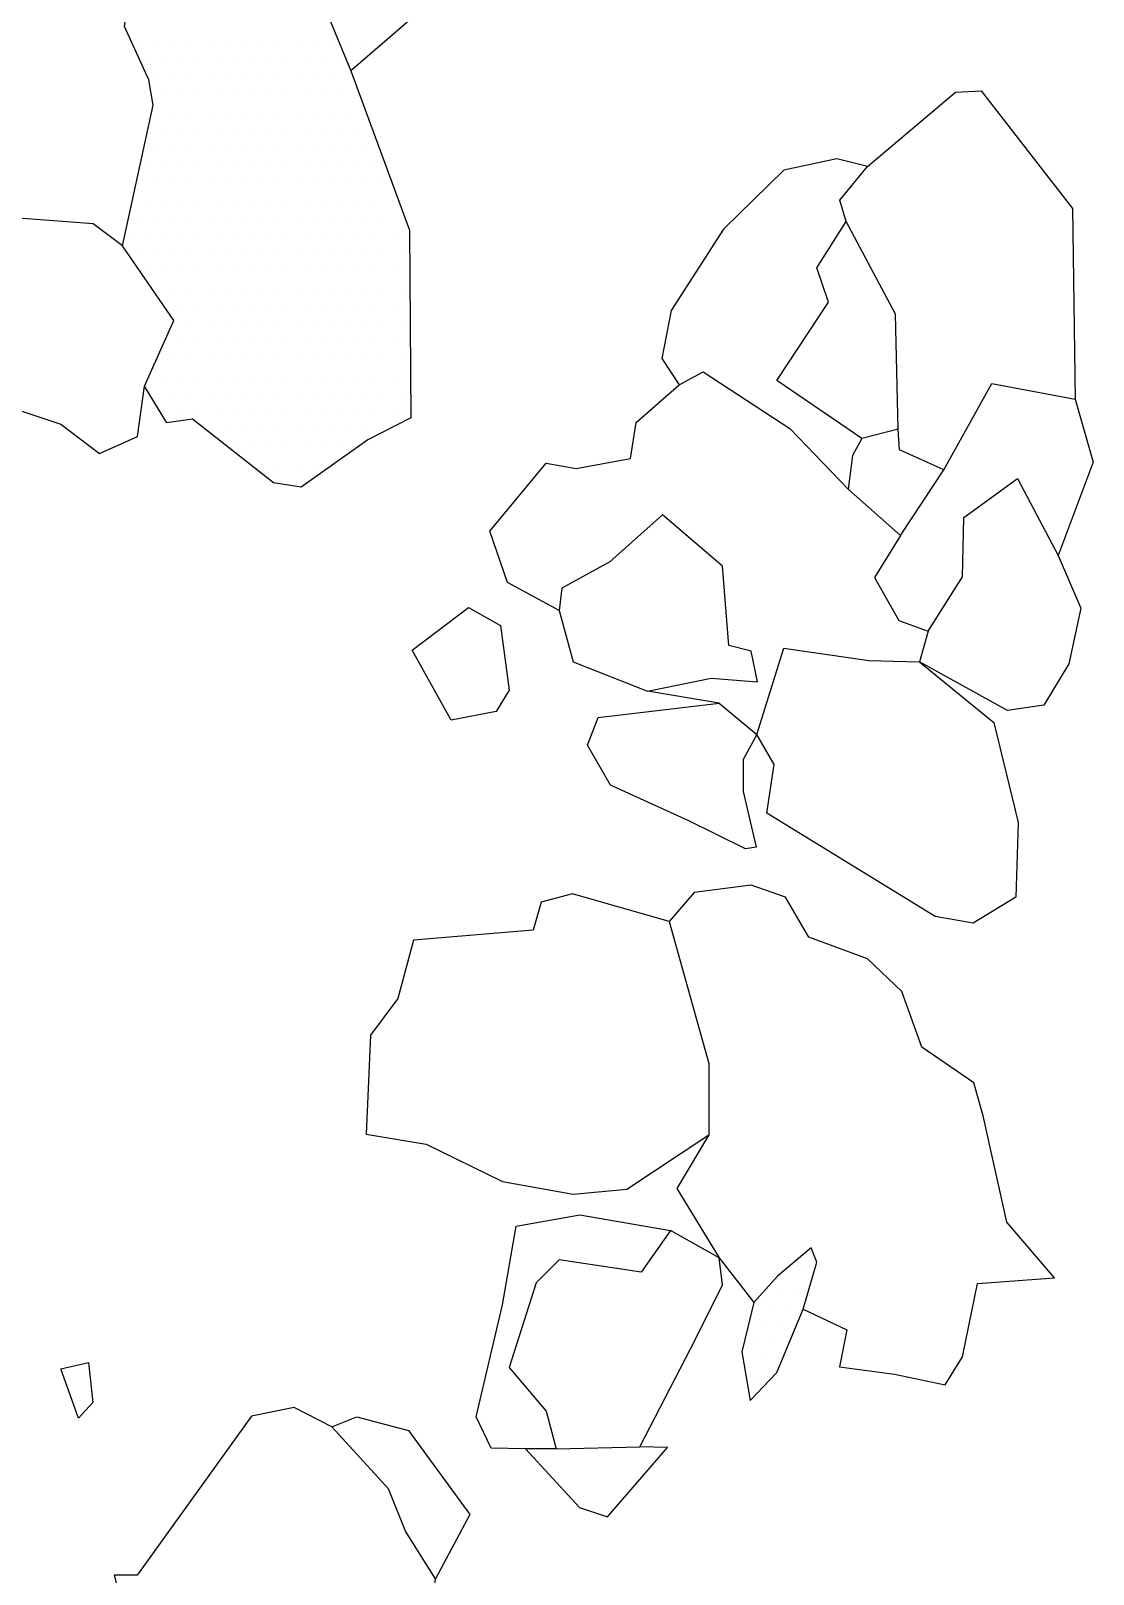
# Model space of a CAD drawing. Header units: metres. Extents: x 3.84 to 5.4, y -18.42 to -15.03.
# Drawn here: x 4.617 to 5.374, y -16.979 to -15.879 of the extents above; entities that cross this region are included whole.
import ezdxf

# ---------------------------------------------------------------- set-up
doc = ezdxf.new("R2010")
doc.units = ezdxf.units.M
doc.header["$LTSCALE"] = 25
doc.header["$MEASUREMENT"] = 0
doc.layers.get('0').update_dxf_attribs({"linetype": 'CONTINUOUS'})
doc.layers.add('STEINE', color=4, linetype='CONTINUOUS')
doc.layers.add('STEINESCHRAFF', color=4, linetype='CONTINUOUS')

# ---------------------------------------------------------------- blocks, each defined once
blk = doc.blocks.new('*X3')
at = {"color": 0}
for p, q in [((515.625, -1676.25), (515.625, -1676.25)), ((516.875, -1676.25), (516.875, -1676.25)), ((515, -1677.5), (515, -1677.5)), ((516.25, -1677.5), (516.25, -1677.5)), ((514.375, -1678.75), (514.375, -1678.75)), ((515.625, -1678.75), (515.625, -1678.75)), ((513.75, -1680), (513.75, -1680)), ((515, -1680), (515, -1680)), ((516.25, -1680), (516.25, -1680)), ((513.125, -1681.25), (513.125, -1681.25)), ((514.375, -1681.25), (514.375, -1681.25)), ((515.625, -1681.25), (515.625, -1681.25)), ((512.5, -1682.5), (512.5, -1682.5)), ((513.75, -1682.5), (513.75, -1682.5)), ((515, -1682.5), (515, -1682.5)), ((513.125, -1683.75), (513.125, -1683.75)), ((514.375, -1683.75), (514.375, -1683.75))]:
    blk.add_line(p, q, dxfattribs=at)
blk = doc.blocks.new('*X4')
at = {"color": 0}
for p, q in [((469.375, -1588.75), (469.375, -1588.75)), ((470.625, -1588.75), (470.625, -1588.75)), ((471.875, -1588.75), (471.875, -1588.75)), ((473.125, -1588.75), (473.125, -1588.75)), ((474.375, -1588.75), (474.375, -1588.75)), ((475.625, -1588.75), (475.625, -1588.75)), ((476.875, -1588.75), (476.875, -1588.75)), ((478.125, -1588.75), (478.125, -1588.75)), ((479.375, -1588.75), (479.375, -1588.75)), ((480.625, -1588.75), (480.625, -1588.75)), ((481.875, -1588.75), (481.875, -1588.75)), ((483.125, -1588.75), (483.125, -1588.75)), ((484.375, -1588.75), (484.375, -1588.75)), ((485.625, -1588.75), (485.625, -1588.75)), ((470, -1590), (470, -1590)), ((471.25, -1590), (471.25, -1590)), ((472.5, -1590), (472.5, -1590)), ((473.75, -1590), (473.75, -1590)), ((475, -1590), (475, -1590)), ((476.25, -1590), (476.25, -1590)), ((477.5, -1590), (477.5, -1590)), ((478.75, -1590), (478.75, -1590)), ((480, -1590), (480, -1590)), ((481.25, -1590), (481.25, -1590)), ((482.5, -1590), (482.5, -1590)), ((483.75, -1590), (483.75, -1590)), ((485, -1590), (485, -1590)), ((470.625, -1591.25), (470.625, -1591.25)), ((471.875, -1591.25), (471.875, -1591.25)), ((473.125, -1591.25), (473.125, -1591.25)), ((474.375, -1591.25), (474.375, -1591.25)), ((475.625, -1591.25), (475.625, -1591.25)), ((476.875, -1591.25), (476.875, -1591.25)), ((478.125, -1591.25), (478.125, -1591.25)), ((479.375, -1591.25), (479.375, -1591.25)), ((480.625, -1591.25), (480.625, -1591.25)), ((481.875, -1591.25), (481.875, -1591.25)), ((483.125, -1591.25), (483.125, -1591.25)), ((484.375, -1591.25), (484.375, -1591.25)), ((471.25, -1592.5), (471.25, -1592.5)), ((472.5, -1592.5), (472.5, -1592.5)), ((473.75, -1592.5), (473.75, -1592.5)), ((475, -1592.5), (475, -1592.5)), ((476.25, -1592.5), (476.25, -1592.5)), ((477.5, -1592.5), (477.5, -1592.5)), ((478.75, -1592.5), (478.75, -1592.5)), ((480, -1592.5), (480, -1592.5)), ((481.25, -1592.5), (481.25, -1592.5)), ((482.5, -1592.5), (482.5, -1592.5)), ((483.75, -1592.5), (483.75, -1592.5)), ((485, -1592.5), (485, -1592.5)), ((470.625, -1593.75), (470.625, -1593.75)), ((471.875, -1593.75), (471.875, -1593.75)), ((473.125, -1593.75), (473.125, -1593.75)), ((474.375, -1593.75), (474.375, -1593.75)), ((475.625, -1593.75), (475.625, -1593.75)), ((476.875, -1593.75), (476.875, -1593.75)), ((478.125, -1593.75), (478.125, -1593.75)), ((479.375, -1593.75), (479.375, -1593.75)), ((480.625, -1593.75), (480.625, -1593.75)), ((481.875, -1593.75), (481.875, -1593.75)), ((483.125, -1593.75), (483.125, -1593.75)), ((484.375, -1593.75), (484.375, -1593.75)), ((485.625, -1593.75), (485.625, -1593.75)), ((471.25, -1595), (471.25, -1595)), ((472.5, -1595), (472.5, -1595)), ((473.75, -1595), (473.75, -1595)), ((475, -1595), (475, -1595)), ((476.25, -1595), (476.25, -1595)), ((477.5, -1595), (477.5, -1595)), ((478.75, -1595), (478.75, -1595)), ((480, -1595), (480, -1595)), ((481.25, -1595), (481.25, -1595)), ((482.5, -1595), (482.5, -1595)), ((483.75, -1595), (483.75, -1595)), ((485, -1595), (485, -1595)), ((470.625, -1596.25), (470.625, -1596.25)), ((471.875, -1596.25), (471.875, -1596.25)), ((473.125, -1596.25), (473.125, -1596.25)), ((474.375, -1596.25), (474.375, -1596.25)), ((475.625, -1596.25), (475.625, -1596.25)), ((476.875, -1596.25), (476.875, -1596.25)), ((478.125, -1596.25), (478.125, -1596.25)), ((479.375, -1596.25), (479.375, -1596.25)), ((480.625, -1596.25), (480.625, -1596.25)), ((481.875, -1596.25), (481.875, -1596.25)), ((483.125, -1596.25), (483.125, -1596.25)), ((484.375, -1596.25), (484.375, -1596.25)), ((485.625, -1596.25), (485.625, -1596.25)), ((470, -1597.5), (470, -1597.5)), ((471.25, -1597.5), (471.25, -1597.5)), ((472.5, -1597.5), (472.5, -1597.5)), ((473.75, -1597.5), (473.75, -1597.5)), ((475, -1597.5), (475, -1597.5)), ((476.25, -1597.5), (476.25, -1597.5)), ((477.5, -1597.5), (477.5, -1597.5)), ((478.75, -1597.5), (478.75, -1597.5)), ((480, -1597.5), (480, -1597.5)), ((481.25, -1597.5), (481.25, -1597.5)), ((482.5, -1597.5), (482.5, -1597.5)), ((483.75, -1597.5), (483.75, -1597.5)), ((485, -1597.5), (485, -1597.5)), ((486.25, -1597.5), (486.25, -1597.5)), ((469.375, -1598.75), (469.375, -1598.75)), ((470.625, -1598.75), (470.625, -1598.75)), ((471.875, -1598.75), (471.875, -1598.75)), ((473.125, -1598.75), (473.125, -1598.75)), ((474.375, -1598.75), (474.375, -1598.75)), ((475.625, -1598.75), (475.625, -1598.75)), ((476.875, -1598.75), (476.875, -1598.75)), ((478.125, -1598.75), (478.125, -1598.75)), ((479.375, -1598.75), (479.375, -1598.75)), ((480.625, -1598.75), (480.625, -1598.75)), ((481.875, -1598.75), (481.875, -1598.75)), ((483.125, -1598.75), (483.125, -1598.75)), ((484.375, -1598.75), (484.375, -1598.75)), ((485.625, -1598.75), (485.625, -1598.75)), ((486.875, -1598.75), (486.875, -1598.75)), ((470, -1600), (470, -1600)), ((471.25, -1600), (471.25, -1600)), ((472.5, -1600), (472.5, -1600)), ((473.75, -1600), (473.75, -1600)), ((475, -1600), (475, -1600)), ((476.25, -1600), (476.25, -1600)), ((477.5, -1600), (477.5, -1600)), ((478.75, -1600), (478.75, -1600)), ((480, -1600), (480, -1600)), ((481.25, -1600), (481.25, -1600)), ((482.5, -1600), (482.5, -1600)), ((483.75, -1600), (483.75, -1600)), ((485, -1600), (485, -1600)), ((486.25, -1600), (486.25, -1600)), ((487.5, -1600), (487.5, -1600)), ((469.375, -1601.25), (469.375, -1601.25)), ((470.625, -1601.25), (470.625, -1601.25)), ((471.875, -1601.25), (471.875, -1601.25)), ((473.125, -1601.25), (473.125, -1601.25)), ((474.375, -1601.25), (474.375, -1601.25)), ((475.625, -1601.25), (475.625, -1601.25)), ((476.875, -1601.25), (476.875, -1601.25)), ((478.125, -1601.25), (478.125, -1601.25)), ((479.375, -1601.25), (479.375, -1601.25)), ((480.625, -1601.25), (480.625, -1601.25)), ((481.875, -1601.25), (481.875, -1601.25)), ((483.125, -1601.25), (483.125, -1601.25)), ((484.375, -1601.25), (484.375, -1601.25)), ((485.625, -1601.25), (485.625, -1601.25)), ((486.875, -1601.25), (486.875, -1601.25)), ((488.125, -1601.25), (488.125, -1601.25)), ((468.75, -1602.5), (468.75, -1602.5)), ((470, -1602.5), (470, -1602.5)), ((471.25, -1602.5), (471.25, -1602.5)), ((472.5, -1602.5), (472.5, -1602.5)), ((473.75, -1602.5), (473.75, -1602.5)), ((475, -1602.5), (475, -1602.5)), ((476.25, -1602.5), (476.25, -1602.5)), ((477.5, -1602.5), (477.5, -1602.5)), ((478.75, -1602.5), (478.75, -1602.5)), ((480, -1602.5), (480, -1602.5)), ((481.25, -1602.5), (481.25, -1602.5)), ((482.5, -1602.5), (482.5, -1602.5)), ((483.75, -1602.5), (483.75, -1602.5)), ((485, -1602.5), (485, -1602.5)), ((486.25, -1602.5), (486.25, -1602.5)), ((487.5, -1602.5), (487.5, -1602.5)), ((469.375, -1603.75), (469.375, -1603.75)), ((470.625, -1603.75), (470.625, -1603.75)), ((471.875, -1603.75), (471.875, -1603.75)), ((473.125, -1603.75), (473.125, -1603.75)), ((474.375, -1603.75), (474.375, -1603.75)), ((475.625, -1603.75), (475.625, -1603.75)), ((476.875, -1603.75), (476.875, -1603.75)), ((478.125, -1603.75), (478.125, -1603.75)), ((479.375, -1603.75), (479.375, -1603.75)), ((480.625, -1603.75), (480.625, -1603.75)), ((481.875, -1603.75), (481.875, -1603.75)), ((483.125, -1603.75), (483.125, -1603.75)), ((484.375, -1603.75), (484.375, -1603.75)), ((485.625, -1603.75), (485.625, -1603.75)), ((486.875, -1603.75), (486.875, -1603.75)), ((488.125, -1603.75), (488.125, -1603.75)), ((470, -1605), (470, -1605)), ((471.25, -1605), (471.25, -1605)), ((472.5, -1605), (472.5, -1605)), ((473.75, -1605), (473.75, -1605)), ((475, -1605), (475, -1605)), ((476.25, -1605), (476.25, -1605)), ((477.5, -1605), (477.5, -1605)), ((478.75, -1605), (478.75, -1605)), ((480, -1605), (480, -1605)), ((481.25, -1605), (481.25, -1605)), ((482.5, -1605), (482.5, -1605)), ((483.75, -1605), (483.75, -1605)), ((485, -1605), (485, -1605)), ((486.25, -1605), (486.25, -1605)), ((487.5, -1605), (487.5, -1605)), ((470.625, -1606.25), (470.625, -1606.25)), ((471.875, -1606.25), (471.875, -1606.25)), ((473.125, -1606.25), (473.125, -1606.25)), ((474.375, -1606.25), (474.375, -1606.25)), ((475.625, -1606.25), (475.625, -1606.25)), ((476.875, -1606.25), (476.875, -1606.25)), ((478.125, -1606.25), (478.125, -1606.25)), ((479.375, -1606.25), (479.375, -1606.25)), ((480.625, -1606.25), (480.625, -1606.25)), ((481.875, -1606.25), (481.875, -1606.25)), ((483.125, -1606.25), (483.125, -1606.25)), ((484.375, -1606.25), (484.375, -1606.25)), ((485.625, -1606.25), (485.625, -1606.25)), ((486.875, -1606.25), (486.875, -1606.25)), ((488.125, -1606.25), (488.125, -1606.25)), ((471.25, -1607.5), (471.25, -1607.5)), ((472.5, -1607.5), (472.5, -1607.5)), ((473.75, -1607.5), (473.75, -1607.5)), ((475, -1607.5), (475, -1607.5)), ((476.25, -1607.5), (476.25, -1607.5)), ((477.5, -1607.5), (477.5, -1607.5)), ((478.75, -1607.5), (478.75, -1607.5)), ((480, -1607.5), (480, -1607.5)), ((481.25, -1607.5), (481.25, -1607.5)), ((482.5, -1607.5), (482.5, -1607.5)), ((483.75, -1607.5), (483.75, -1607.5)), ((485, -1607.5), (485, -1607.5)), ((486.25, -1607.5), (486.25, -1607.5)), ((487.5, -1607.5), (487.5, -1607.5)), ((471.875, -1608.75), (471.875, -1608.75)), ((473.125, -1608.75), (473.125, -1608.75)), ((474.375, -1608.75), (474.375, -1608.75)), ((475.625, -1608.75), (475.625, -1608.75)), ((476.875, -1608.75), (476.875, -1608.75)), ((478.125, -1608.75), (478.125, -1608.75)), ((479.375, -1608.75), (479.375, -1608.75)), ((480.625, -1608.75), (480.625, -1608.75)), ((481.875, -1608.75), (481.875, -1608.75)), ((483.125, -1608.75), (483.125, -1608.75)), ((484.375, -1608.75), (484.375, -1608.75)), ((485.625, -1608.75), (485.625, -1608.75)), ((486.875, -1608.75), (486.875, -1608.75)), ((488.125, -1608.75), (488.125, -1608.75)), ((471.25, -1610), (471.25, -1610)), ((472.5, -1610), (472.5, -1610)), ((473.75, -1610), (473.75, -1610)), ((475, -1610), (475, -1610)), ((476.25, -1610), (476.25, -1610)), ((477.5, -1610), (477.5, -1610)), ((478.75, -1610), (478.75, -1610)), ((480, -1610), (480, -1610)), ((481.25, -1610), (481.25, -1610)), ((482.5, -1610), (482.5, -1610)), ((483.75, -1610), (483.75, -1610)), ((485, -1610), (485, -1610)), ((486.25, -1610), (486.25, -1610)), ((487.5, -1610), (487.5, -1610)), ((471.875, -1611.25), (471.875, -1611.25)), ((473.125, -1611.25), (473.125, -1611.25)), ((474.375, -1611.25), (474.375, -1611.25)), ((475.625, -1611.25), (475.625, -1611.25)), ((476.875, -1611.25), (476.875, -1611.25)), ((478.125, -1611.25), (478.125, -1611.25)), ((479.375, -1611.25), (479.375, -1611.25)), ((480.625, -1611.25), (480.625, -1611.25)), ((481.875, -1611.25), (481.875, -1611.25)), ((483.125, -1611.25), (483.125, -1611.25)), ((484.375, -1611.25), (484.375, -1611.25)), ((485.625, -1611.25), (485.625, -1611.25)), ((486.875, -1611.25), (486.875, -1611.25)), ((488.125, -1611.25), (488.125, -1611.25)), ((471.25, -1612.5), (471.25, -1612.5)), ((472.5, -1612.5), (472.5, -1612.5)), ((473.75, -1612.5), (473.75, -1612.5)), ((475, -1612.5), (475, -1612.5)), ((476.25, -1612.5), (476.25, -1612.5)), ((477.5, -1612.5), (477.5, -1612.5)), ((478.75, -1612.5), (478.75, -1612.5)), ((480, -1612.5), (480, -1612.5)), ((481.25, -1612.5), (481.25, -1612.5)), ((482.5, -1612.5), (482.5, -1612.5)), ((483.75, -1612.5), (483.75, -1612.5)), ((485, -1612.5), (485, -1612.5)), ((486.25, -1612.5), (486.25, -1612.5)), ((487.5, -1612.5), (487.5, -1612.5)), ((488.75, -1612.5), (488.75, -1612.5)), ((470.625, -1613.75), (470.625, -1613.75)), ((471.875, -1613.75), (471.875, -1613.75)), ((473.125, -1613.75), (473.125, -1613.75)), ((474.375, -1613.75), (474.375, -1613.75)), ((475.625, -1613.75), (475.625, -1613.75)), ((476.875, -1613.75), (476.875, -1613.75)), ((478.125, -1613.75), (478.125, -1613.75)), ((479.375, -1613.75), (479.375, -1613.75)), ((480.625, -1613.75), (480.625, -1613.75)), ((481.875, -1613.75), (481.875, -1613.75)), ((483.125, -1613.75), (483.125, -1613.75)), ((484.375, -1613.75), (484.375, -1613.75)), ((485.625, -1613.75), (485.625, -1613.75)), ((486.875, -1613.75), (486.875, -1613.75)), ((488.125, -1613.75), (488.125, -1613.75)), ((471.25, -1615), (471.25, -1615)), ((472.5, -1615), (472.5, -1615)), ((473.75, -1615), (473.75, -1615)), ((475, -1615), (475, -1615)), ((476.25, -1615), (476.25, -1615)), ((477.5, -1615), (477.5, -1615)), ((478.75, -1615), (478.75, -1615)), ((480, -1615), (480, -1615)), ((481.25, -1615), (481.25, -1615)), ((482.5, -1615), (482.5, -1615)), ((483.75, -1615), (483.75, -1615)), ((485, -1615), (485, -1615)), ((486.25, -1615), (486.25, -1615)), ((487.5, -1615), (487.5, -1615)), ((488.75, -1615), (488.75, -1615)), ((474.375, -1616.25), (474.375, -1616.25)), ((475.625, -1616.25), (475.625, -1616.25)), ((476.875, -1616.25), (476.875, -1616.25)), ((478.125, -1616.25), (478.125, -1616.25)), ((479.375, -1616.25), (479.375, -1616.25)), ((480.625, -1616.25), (480.625, -1616.25)), ((481.875, -1616.25), (481.875, -1616.25)), ((483.125, -1616.25), (483.125, -1616.25)), ((484.375, -1616.25), (484.375, -1616.25)), ((485.625, -1616.25), (485.625, -1616.25)), ((486.875, -1616.25), (486.875, -1616.25)), ((476.25, -1617.5), (476.25, -1617.5)), ((477.5, -1617.5), (477.5, -1617.5)), ((478.75, -1617.5), (478.75, -1617.5)), ((480, -1617.5), (480, -1617.5)), ((481.25, -1617.5), (481.25, -1617.5)), ((482.5, -1617.5), (482.5, -1617.5)), ((483.75, -1617.5), (483.75, -1617.5)), ((485, -1617.5), (485, -1617.5)), ((478.125, -1618.75), (478.125, -1618.75)), ((479.375, -1618.75), (479.375, -1618.75)), ((480.625, -1618.75), (480.625, -1618.75)), ((481.875, -1618.75), (481.875, -1618.75)), ((483.125, -1618.75), (483.125, -1618.75)), ((480, -1620), (480, -1620)), ((481.25, -1620), (481.25, -1620))]:
    blk.add_line(p, q, dxfattribs=at)

msp = doc.modelspace()

# ---------------------------------------------------------------- linework, layer by layer
at = {"layer": 'STEINE'}
for points in [[(4.7834, -15.8239), (4.7819, -15.7815), (4.815, -15.7311), (4.8533, -15.7153), (4.9211, -15.7117), (4.9099, -15.7729), (4.941, -15.8091), (4.9089, -15.8519), (4.8451, -15.907)], [(4.6824, -16.0319), (4.7043, -15.9315), (4.7013, -15.9136), (4.684, -15.8754), (4.6875, -15.8504), (4.662, -15.8029), (4.6631, -15.778), (4.7207, -15.7795), (4.7834, -15.8239), (4.8201, -15.8458), (4.8451, -15.907), (4.8869, -16.0207), (4.8879, -16.1543), (4.8573, -16.1701), (4.8099, -16.2038), (4.79, -16.2007), (4.7323, -16.1553), (4.714, -16.1579), (4.6982, -16.1319)], [(5.2677, -16.1914), (5.2362, -16.1772), (5.2352, -16.1624), (5.2332, -16.0805), (5.1981, -16.0144), (5.1935, -15.9992), (5.2133, -15.9752), (5.2759, -15.9224), (5.2942, -15.9213), (5.3593, -16.0053), (5.3613, -16.1411)], [(5.2133, -15.9752), (5.1915, -15.9697), (5.1538, -15.9778), (5.1106, -16.02), (5.0734, -16.078), (5.0668, -16.1121), (5.079, -16.1309)], [(4.6824, -16.0319), (4.6615, -16.0161), (4.5738, -16.0094), (4.5381, -16.0997), (4.5625, -16.1206), (4.5783, -16.139), (4.6385, -16.1589), (4.6661, -16.1798), (4.6931, -16.1676), (4.6982, -16.1319), (4.7191, -16.085), (4.6824, -16.0319)], [(5.2093, -16.1691), (5.1487, -16.1278), (5.1854, -16.0719), (5.1772, -16.0475), (5.1981, -16.0144)], [(4.9936, -16.2916), (4.9569, -16.2718), (4.9442, -16.2352), (4.9844, -16.1868), (5.0058, -16.1904), (5.0444, -16.1833), (5.0485, -16.1578), (5.079, -16.1309), (5.0963, -16.1217), (5.1579, -16.1619), (5.1996, -16.2052), (5.2367, -16.2382), (5.2184, -16.2682), (5.2357, -16.2988), (5.2565, -16.3064), (5.2504, -16.3283)], [(5.2367, -16.2382), (5.2677, -16.1914), (5.3018, -16.1299), (5.3613, -16.1411), (5.3741, -16.1859), (5.3491, -16.2525)], [(5.2352, -16.1624), (5.2093, -16.1691), (5.2026, -16.1813), (5.1996, -16.2052)], [(5.2565, -16.3064), (5.281, -16.2677), (5.282, -16.2255), (5.3201, -16.1976), (5.3491, -16.2525), (5.3654, -16.2901), (5.3567, -16.3298), (5.3389, -16.3593), (5.313, -16.3629), (5.2504, -16.3283), (5.2504, -16.3283)], [(4.9936, -16.2916), (5.0037, -16.3282), (5.0566, -16.3491), (5.1019, -16.34), (5.135, -16.3425), (5.1304, -16.3206), (5.1146, -16.3166), (5.11, -16.2601), (5.0673, -16.2235), (5.0297, -16.257), (4.9956, -16.2759), (4.9936, -16.2916)], [(4.9167, -16.3699), (4.8888, -16.3201), (4.929, -16.2896), (4.9518, -16.3023), (4.9579, -16.3486), (4.9488, -16.3638), (4.9167, -16.3699)], [(5.1416, -16.4361), (5.1467, -16.4015), (5.1345, -16.3801), (5.1538, -16.3186), (5.2143, -16.3273), (5.2504, -16.3283), (5.3033, -16.3715), (5.3206, -16.4427), (5.3191, -16.4961), (5.2886, -16.5145), (5.2616, -16.5099), (5.1416, -16.4361)], [(5.1075, -16.3578), (5.0566, -16.3491)], [(5.1339, -16.4605), (5.1263, -16.4615), (5.0861, -16.4417), (5.0302, -16.4163), (5.0139, -16.3878), (5.0215, -16.3679), (5.1075, -16.3578), (5.1345, -16.3801), (5.1248, -16.3979), (5.1248, -16.4208), (5.1339, -16.4605)], [(5.1675, -16.7896), (5.1985, -16.8044), (5.1934, -16.8308), (5.2326, -16.8359), (5.2687, -16.8436), (5.2809, -16.8237), (5.2916, -16.7713), (5.3465, -16.7673), (5.3125, -16.7276), (5.2957, -16.6518), (5.2891, -16.6284), (5.2519, -16.603), (5.2377, -16.5633), (5.2133, -16.5399), (5.1716, -16.5246), (5.1548, -16.4961), (5.1304, -16.4875), (5.0897, -16.4926), (5.0719, -16.5134), (5.1003, -16.6146), (5.1003, -16.6655), (5.0774, -16.7037), (5.1075, -16.753), (5.1324, -16.785)], [(5.0719, -16.5134), (5.0032, -16.4936), (4.9808, -16.4997), (4.9752, -16.5195), (4.8898, -16.5266), (4.8786, -16.5683), (4.8592, -16.5943), (4.8562, -16.665), (4.8989, -16.6721), (4.9533, -16.6986), (5.0037, -16.7077), (5.0418, -16.7042), (5.1003, -16.6655)], [(4.9696, -16.8893), (4.9452, -16.8888), (4.9345, -16.8664), (4.9533, -16.7866), (4.963, -16.7306), (5.0083, -16.7225), (5.0729, -16.7337)], [(5.1075, -16.753), (5.0729, -16.7337), (5.052, -16.7632), (4.9935, -16.7545), (4.9772, -16.7708), (4.9579, -16.8313), (4.9843, -16.8624), (4.9915, -16.8893), (5.051, -16.8878), (5.0907, -16.811), (5.11, -16.7723), (5.1075, -16.753)], [(5.1492, -16.7662), (5.1324, -16.785), (5.1237, -16.8201), (5.1298, -16.8547), (5.1487, -16.8349), (5.1675, -16.7896), (5.1771, -16.7561), (5.1731, -16.7459), (5.1492, -16.7662)], [(4.6512, -16.8674), (4.6385, -16.8323), (4.6583, -16.8277), (4.6613, -16.8562), (4.6512, -16.8674)], [(4.9009, -17.018), (4.9055, -16.9819), (4.8841, -16.9478), (4.8719, -16.9178), (4.8317, -16.8735), (4.8048, -16.8598), (4.7743, -16.8659), (4.6929, -16.9793), (4.6766, -16.9793), (4.6827, -17.0037), (4.6674, -17.0592), (4.6908, -17.0887), (4.7341, -17.1131), (4.7854, -17.1253), (4.849, -17.0897)], [(4.8317, -16.8735), (4.8495, -16.8664), (4.8862, -16.8761), (4.9299, -16.9361), (4.9055, -16.9819)], [(4.9915, -16.8893), (4.9696, -16.8893), (5.0082, -16.931), (5.0281, -16.9376), (5.0708, -16.8883), (5.051, -16.8878)]]:
    msp.add_lwpolyline(points, dxfattribs=at)

# ---------------------------------------------------------------- block references
at = {"layer": 'STEINESCHRAFF', "xscale": 0.01, "yscale": 0.01, "zscale": 0.01}
for name in ['*X4', '*X3']:
    msp.add_blockref(name, (0, 0), dxfattribs=at)

doc.saveas('drawing.dxf')
